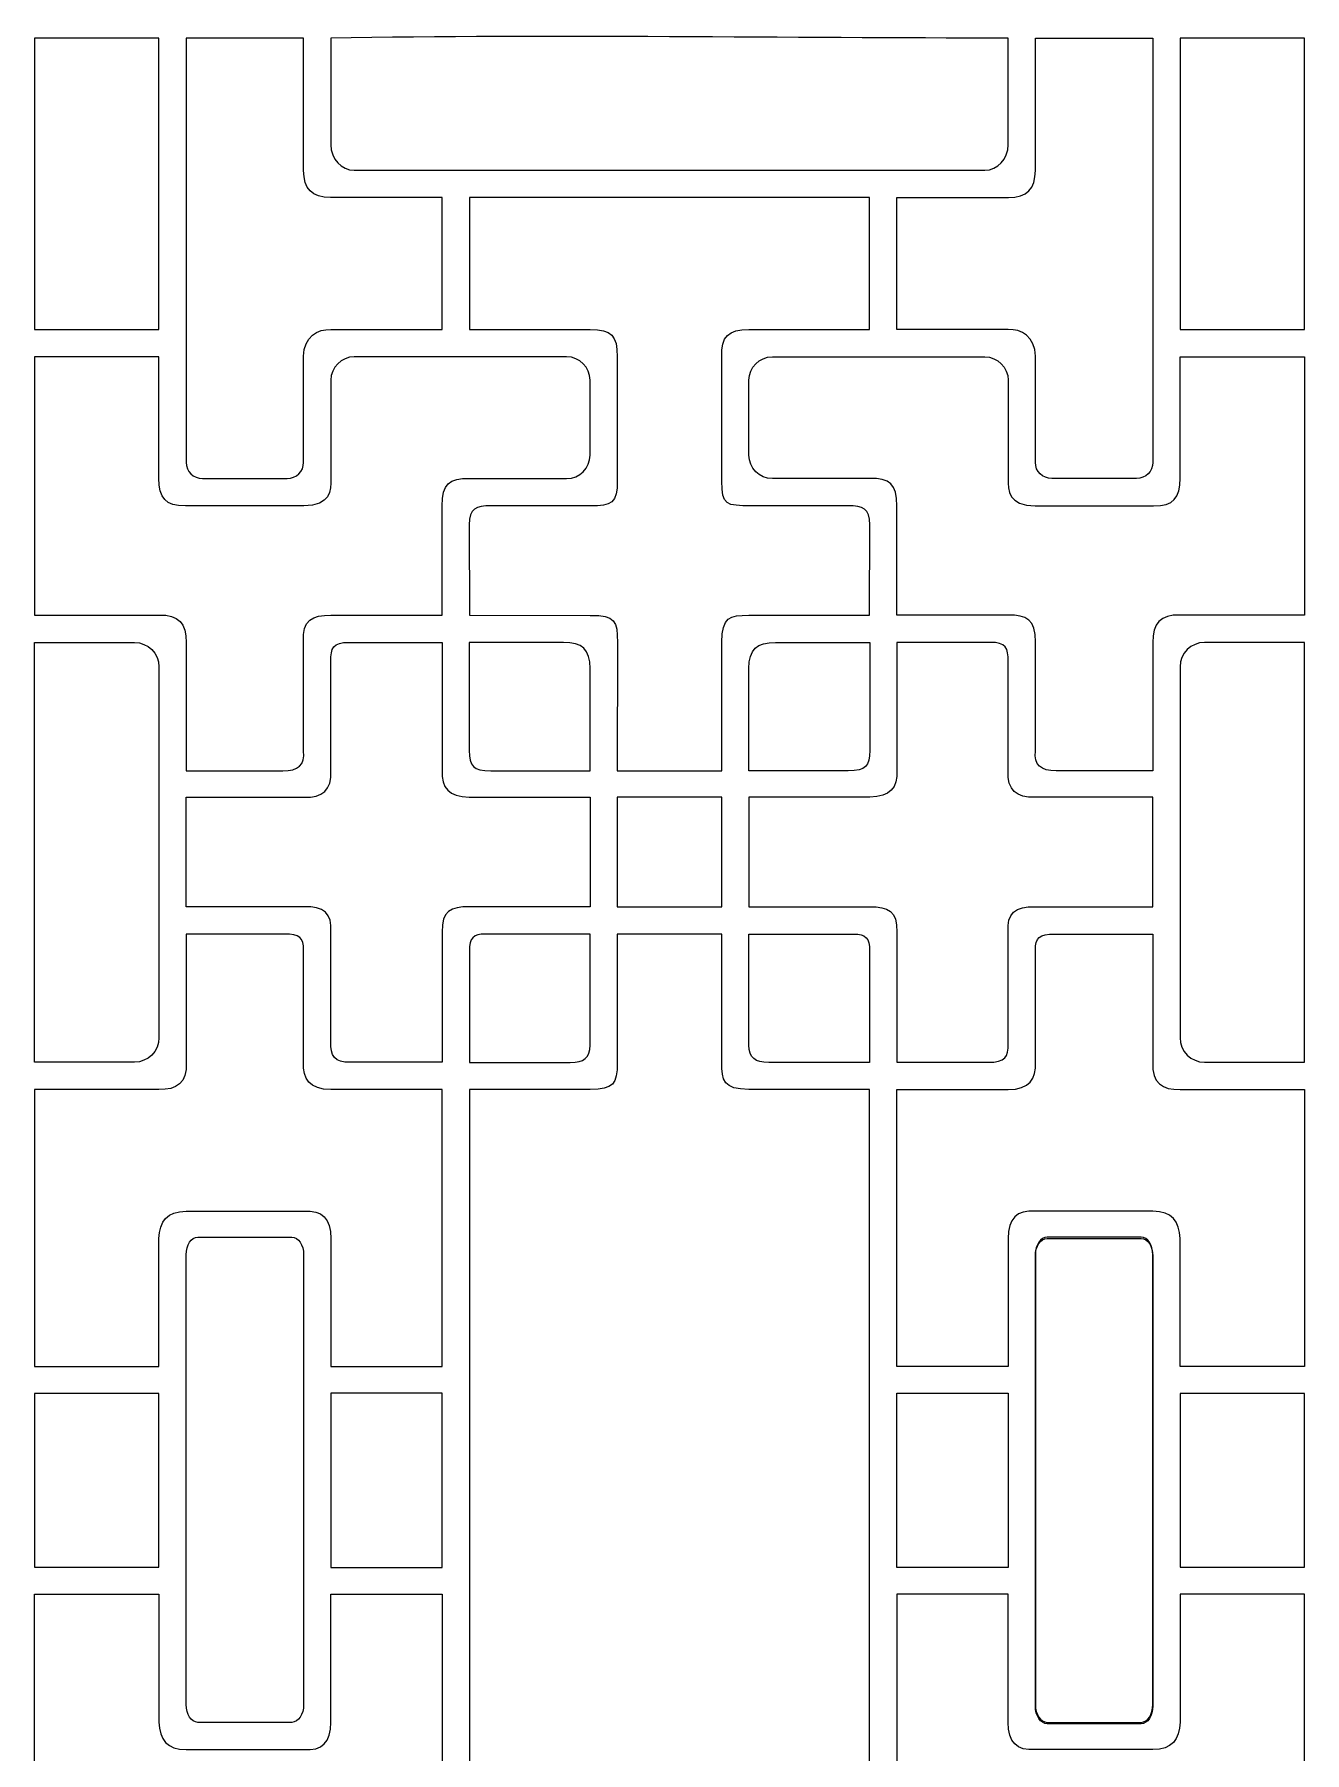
# Model space of a CAD drawing. Header units: centimetres. Extents: x -93 to 93, y -96 to 96.
# Drawn here: x -92.9 to -8.7, y -18 to 95.7 of the extents above; entities that cross this region are included whole.
import ezdxf

# ---------------------------------------------------------------- set-up
doc = ezdxf.new("R2010")
doc.units = ezdxf.units.CM
doc.header["$MEASUREMENT"] = 0
doc.layers.add('layer 1', color=7, linetype='Continuous')

msp = doc.modelspace()

# ---------------------------------------------------------------- linework, layer by layer
at = {"layer": 'layer 1', "color": 177}
for points in [[(-92.86038, 76.17554), (-84.61698, 76.17554), (-84.61698, 95.47286), (-92.86038, 95.47286), (-92.86038, 76.17554)], [(-16.98306, 76.17555), (-8.73966, 76.17555), (-8.73966, 95.47287), (-16.98306, 95.47287), (-16.98306, 76.17555)], [(-54.25667, 37.9633), (-47.33843, 37.9633), (-47.33843, 45.2288), (-54.25667, 45.2288), (-54.25667, 37.9633)]]:
    msp.add_lwpolyline(points, close=True, dxfattribs=at)
for points, knots in [([(-28.36934, 95.46771), (-28.36934, 95.46771), (-28.36934, 88.40416), (-28.36934, 88.40416), (-28.36934, 88.40416), (-28.36934, 87.47881), (-29.06584, 86.72171), (-29.91711, 86.72171), (-29.91711, 86.72171), (-29.91711, 86.72171), (-71.68294, 86.72171), (-71.68294, 86.72171), (-71.68294, 86.72171), (-72.53419, 86.72171), (-73.23071, 87.4788), (-73.23071, 88.40416), (-73.23071, 88.40416), (-73.23071, 88.40416), (-73.2307, 95.46949), (-73.2307, 95.46949), (-73.2307, 95.46949), (-58.81218, 95.71808), (-42.79323, 95.46771), (-28.36934, 95.46771)], [0, 0, 0, 0, 0.142857143, 0.142857143, 0.142857143, 0.142857143, 0.285714286, 0.285714286, 0.285714286, 0.285714286, 0.428571429, 0.428571429, 0.428571429, 0.428571429, 0.571428571, 0.571428571, 0.571428571, 0.571428571, 0.714285714, 0.714285714, 0.714285714, 0.714285714, 1, 1, 1, 1]), ([(-82.81736, 95.4699), (-82.81736, 95.4699), (-75.03089, 95.4703), (-75.03089, 95.4703), (-75.03089, 95.4703), (-75.03089, 95.4703), (-75.03089, 86.7008), (-75.03089, 86.7008), (-75.03089, 86.7008), (-75.03162, 85.51378), (-74.48559, 84.90707), (-73.24514, 84.92132), (-73.24514, 84.92132), (-73.24514, 84.92132), (-65.85259, 84.92185), (-65.85259, 84.92185), (-65.85259, 84.92185), (-65.85259, 84.92185), (-65.85259, 76.17338), (-65.85259, 76.17338), (-65.85259, 76.17338), (-65.85259, 76.17338), (-73.23071, 76.17338), (-73.23071, 76.17338), (-73.23071, 76.17338), (-74.08964, 76.23234), (-75.03089, 75.70594), (-75.03089, 74.40864), (-75.03089, 74.40864), (-75.03089, 74.40864), (-75.03089, 67.38645), (-75.03089, 67.38645), (-75.03089, 67.38645), (-75.03089, 66.79551), (-75.5176, 66.31202), (-76.11248, 66.31202), (-76.11248, 66.31202), (-76.11248, 66.31202), (-81.73541, 66.31202), (-81.73541, 66.31202), (-81.73541, 66.31202), (-82.33028, 66.31202), (-82.817, 66.79551), (-82.817, 67.38645), (-82.817, 67.38645), (-82.817, 67.38645), (-82.81736, 95.4699), (-82.81736, 95.4699)], [0, 0, 0, 0, 0.076923077, 0.076923077, 0.076923077, 0.076923077, 0.153846154, 0.153846154, 0.153846154, 0.153846154, 0.230769231, 0.230769231, 0.230769231, 0.230769231, 0.307692308, 0.307692308, 0.307692308, 0.307692308, 0.384615385, 0.384615385, 0.384615385, 0.384615385, 0.461538462, 0.461538462, 0.461538462, 0.461538462, 0.538461538, 0.538461538, 0.538461538, 0.538461538, 0.615384615, 0.615384615, 0.615384615, 0.615384615, 0.692307692, 0.692307692, 0.692307692, 0.692307692, 0.769230769, 0.769230769, 0.769230769, 0.769230769, 0.846153846, 0.846153846, 0.846153846, 0.846153846, 1, 1, 1, 1]), ([(-18.78268, 95.46991), (-18.78268, 95.46991), (-26.56915, 95.47031), (-26.56915, 95.47031), (-26.56915, 95.47031), (-26.56915, 95.47031), (-26.56915, 86.70081), (-26.56915, 86.70081), (-26.56915, 86.70081), (-26.56842, 85.51379), (-27.11445, 84.90708), (-28.3549, 84.92133), (-28.3549, 84.92133), (-28.3549, 84.92133), (-35.74745, 84.92186), (-35.74745, 84.92186), (-35.74745, 84.92186), (-35.74745, 84.92186), (-35.74745, 76.17339), (-35.74745, 76.17339), (-35.74745, 76.17339), (-35.74745, 76.17339), (-28.36933, 76.17339), (-28.36933, 76.17339), (-28.36933, 76.17339), (-27.5104, 76.23235), (-26.56915, 75.70595), (-26.56915, 74.40865), (-26.56915, 74.40865), (-26.56915, 74.40865), (-26.56915, 67.38646), (-26.56915, 67.38646), (-26.56915, 67.38646), (-26.56915, 66.79552), (-26.08244, 66.31203), (-25.48756, 66.31203), (-25.48756, 66.31203), (-25.48756, 66.31203), (-19.86463, 66.31203), (-19.86463, 66.31203), (-19.86463, 66.31203), (-19.26976, 66.31203), (-18.78304, 66.79552), (-18.78304, 67.38646), (-18.78304, 67.38646), (-18.78304, 67.38646), (-18.78268, 95.46991), (-18.78268, 95.46991)], [0, 0, 0, 0, 0.076923077, 0.076923077, 0.076923077, 0.076923077, 0.153846154, 0.153846154, 0.153846154, 0.153846154, 0.230769231, 0.230769231, 0.230769231, 0.230769231, 0.307692308, 0.307692308, 0.307692308, 0.307692308, 0.384615385, 0.384615385, 0.384615385, 0.384615385, 0.461538462, 0.461538462, 0.461538462, 0.461538462, 0.538461538, 0.538461538, 0.538461538, 0.538461538, 0.615384615, 0.615384615, 0.615384615, 0.615384615, 0.692307692, 0.692307692, 0.692307692, 0.692307692, 0.769230769, 0.769230769, 0.769230769, 0.769230769, 0.846153846, 0.846153846, 0.846153846, 0.846153846, 1, 1, 1, 1]), ([(-45.35239, 64.51183), (-45.35239, 64.51183), (-38.96621, 64.51018), (-38.96621, 64.51018), (-38.96621, 64.51018), (-38.00235, 64.53446), (-37.53756, 64.33049), (-37.54195, 63.25117), (-37.54195, 63.25117), (-37.54195, 63.25117), (-37.5478, 57.26911), (-37.5478, 57.26911), (-37.5478, 57.26911), (-37.5478, 57.26911), (-45.54925, 57.2685), (-45.54925, 57.2685), (-45.54925, 57.2685), (-46.79734, 57.27243), (-47.33599, 57.13363), (-47.33855, 55.49104), (-47.33855, 55.49104), (-47.33855, 55.49104), (-47.33855, 46.97557), (-47.33855, 46.97557), (-47.33855, 46.97557), (-47.33855, 46.97557), (-54.25736, 46.97557), (-54.25736, 46.97557), (-54.25736, 46.97557), (-54.25736, 46.97557), (-54.25009, 55.45993), (-54.25009, 55.45993), (-54.25009, 55.45993), (-54.25991, 56.86365), (-54.3689, 57.29009), (-56.04511, 57.25711), (-56.04511, 57.25711), (-56.04511, 57.25711), (-64.05224, 57.2691), (-64.05224, 57.2691), (-64.05224, 57.2691), (-64.05224, 57.2691), (-64.05809, 63.25116), (-64.05809, 63.25116), (-64.05809, 63.25116), (-64.06248, 64.33048), (-63.59769, 64.53445), (-62.63383, 64.51017), (-62.63383, 64.51017), (-62.63383, 64.51017), (-56.05774, 64.51107), (-56.05774, 64.51107), (-56.05774, 64.51107), (-54.64452, 64.49435), (-54.22721, 64.69569), (-54.25736, 66.19104), (-54.25736, 66.19104), (-54.25736, 66.19104), (-54.25736, 74.37728), (-54.25736, 74.37728), (-54.25736, 74.37728), (-54.26184, 75.78565), (-54.64008, 76.17077), (-56.05776, 76.17553), (-56.05776, 76.17553), (-56.05776, 76.17553), (-64.05074, 76.17553), (-64.05074, 76.17553), (-64.05074, 76.17553), (-64.05074, 76.17553), (-64.05074, 84.92148), (-64.05074, 84.92148), (-64.05074, 84.92148), (-64.05074, 84.92148), (-37.5493, 84.92149), (-37.5493, 84.92149), (-37.5493, 84.92149), (-37.5493, 84.92149), (-37.5493, 76.17554), (-37.5493, 76.17554), (-37.5493, 76.17554), (-37.5493, 76.17554), (-45.54071, 76.17565), (-45.54071, 76.17565), (-45.54071, 76.17565), (-46.91196, 76.20482), (-47.3744, 75.70328), (-47.33894, 74.37567), (-47.33894, 74.37567), (-47.33894, 74.37567), (-47.33894, 66.13968), (-47.33894, 66.13968), (-47.33894, 66.13968), (-47.30079, 64.5262), (-47.09341, 64.52347), (-45.35239, 64.51183)], [0, 0, 0, 0, 0.04, 0.04, 0.04, 0.04, 0.08, 0.08, 0.08, 0.08, 0.12, 0.12, 0.12, 0.12, 0.16, 0.16, 0.16, 0.16, 0.2, 0.2, 0.2, 0.2, 0.24, 0.24, 0.24, 0.24, 0.28, 0.28, 0.28, 0.28, 0.32, 0.32, 0.32, 0.32, 0.36, 0.36, 0.36, 0.36, 0.4, 0.4, 0.4, 0.4, 0.44, 0.44, 0.44, 0.44, 0.48, 0.48, 0.48, 0.48, 0.52, 0.52, 0.52, 0.52, 0.56, 0.56, 0.56, 0.56, 0.6, 0.6, 0.6, 0.6, 0.64, 0.64, 0.64, 0.64, 0.68, 0.68, 0.68, 0.68, 0.72, 0.72, 0.72, 0.72, 0.76, 0.76, 0.76, 0.76, 0.8, 0.8, 0.8, 0.8, 0.84, 0.84, 0.84, 0.84, 0.88, 0.88, 0.88, 0.88, 0.92, 0.92, 0.92, 0.92, 1, 1, 1, 1]), ([(-73.2323, 57.26949), (-74.43608, 57.2959), (-75.15974, 56.94423), (-75.03089, 55.50816), (-75.03089, 55.50816), (-75.03089, 55.50816), (-75.03089, 48.2664), (-75.03089, 48.2664), (-75.03089, 48.2664), (-74.94211, 47.38045), (-75.40115, 46.95103), (-76.40806, 46.97812), (-76.40806, 46.97812), (-76.40806, 46.97812), (-82.817, 46.97812), (-82.817, 46.97812), (-82.817, 46.97812), (-82.817, 46.97812), (-82.817, 55.47097), (-82.817, 55.47097), (-82.817, 55.47097), (-82.75076, 56.70606), (-83.36648, 57.33552), (-84.59569, 57.26945), (-84.59569, 57.26945), (-84.59569, 57.26945), (-92.868, 57.26922), (-92.868, 57.26922), (-92.868, 57.26922), (-92.868, 57.26922), (-92.868, 74.37352), (-92.868, 74.37352), (-92.868, 74.37352), (-92.868, 74.37352), (-84.61704, 74.37352), (-84.61704, 74.37352), (-84.61704, 74.37352), (-84.61704, 74.37352), (-84.61729, 66.33107), (-84.61729, 66.33107), (-84.61729, 66.33107), (-84.61623, 65.04622), (-84.18574, 64.47796), (-82.85077, 64.5128), (-82.85077, 64.5128), (-82.85077, 64.5128), (-75.02912, 64.51001), (-75.02912, 64.51001), (-75.02912, 64.51001), (-73.23784, 64.53932), (-73.23065, 65.48082), (-73.23065, 66.33774), (-73.23065, 66.33774), (-73.23065, 66.33774), (-73.23065, 72.82301), (-73.23065, 72.82301), (-73.23065, 72.82301), (-73.23065, 73.67579), (-72.53057, 74.37352), (-71.67491, 74.37352), (-71.67491, 74.37352), (-71.67491, 74.37352), (-57.61268, 74.37352), (-57.61268, 74.37352), (-57.61268, 74.37352), (-56.75701, 74.37352), (-56.05693, 73.67579), (-56.05693, 72.82301), (-56.05693, 72.82301), (-56.05693, 72.82301), (-56.05693, 67.86142), (-56.05693, 67.86142), (-56.05693, 67.86142), (-56.05693, 67.00865), (-56.75702, 66.31091), (-57.61268, 66.31091), (-57.61268, 66.31091), (-57.61268, 66.31091), (-64.05455, 66.31091), (-64.05455, 66.31091), (-64.05455, 66.31091), (-65.36018, 66.37437), (-65.89255, 65.93995), (-65.85279, 64.51109), (-65.85279, 64.51109), (-65.85279, 64.51109), (-65.85279, 57.26949), (-65.85279, 57.26949), (-65.85279, 57.26949), (-65.85279, 57.26949), (-73.2323, 57.26949), (-73.2323, 57.26949)], [0, 0, 0, 0, 0.041666667, 0.041666667, 0.041666667, 0.041666667, 0.083333333, 0.083333333, 0.083333333, 0.083333333, 0.125, 0.125, 0.125, 0.125, 0.166666667, 0.166666667, 0.166666667, 0.166666667, 0.208333333, 0.208333333, 0.208333333, 0.208333333, 0.25, 0.25, 0.25, 0.25, 0.291666667, 0.291666667, 0.291666667, 0.291666667, 0.333333333, 0.333333333, 0.333333333, 0.333333333, 0.375, 0.375, 0.375, 0.375, 0.416666667, 0.416666667, 0.416666667, 0.416666667, 0.458333333, 0.458333333, 0.458333333, 0.458333333, 0.5, 0.5, 0.5, 0.5, 0.541666667, 0.541666667, 0.541666667, 0.541666667, 0.583333333, 0.583333333, 0.583333333, 0.583333333, 0.625, 0.625, 0.625, 0.625, 0.666666667, 0.666666667, 0.666666667, 0.666666667, 0.708333333, 0.708333333, 0.708333333, 0.708333333, 0.75, 0.75, 0.75, 0.75, 0.791666667, 0.791666667, 0.791666667, 0.791666667, 0.833333333, 0.833333333, 0.833333333, 0.833333333, 0.875, 0.875, 0.875, 0.875, 0.916666667, 0.916666667, 0.916666667, 0.916666667, 1, 1, 1, 1]), ([(-28.36774, 57.2695), (-27.16396, 57.30447), (-26.5259, 56.96136), (-26.56915, 55.50817), (-26.56915, 55.50817), (-26.56915, 55.50817), (-26.56915, 48.26641), (-26.56915, 48.26641), (-26.56915, 48.26641), (-26.65793, 47.38046), (-26.19889, 46.95104), (-25.19198, 46.97813), (-25.19198, 46.97813), (-25.19198, 46.97813), (-18.78304, 46.97813), (-18.78304, 46.97813), (-18.78304, 46.97813), (-18.78304, 46.97813), (-18.78304, 55.47098), (-18.78304, 55.47098), (-18.78304, 55.47098), (-18.84928, 56.70607), (-18.23356, 57.33553), (-17.00435, 57.26946), (-17.00435, 57.26946), (-17.00435, 57.26946), (-8.73204, 57.26923), (-8.73204, 57.26923), (-8.73204, 57.26923), (-8.73204, 57.26923), (-8.73204, 74.37353), (-8.73204, 74.37353), (-8.73204, 74.37353), (-8.73204, 74.37353), (-16.983, 74.37353), (-16.983, 74.37353), (-16.983, 74.37353), (-16.983, 74.37353), (-16.98275, 66.33108), (-16.98275, 66.33108), (-16.98275, 66.33108), (-16.98381, 65.04623), (-17.4143, 64.47797), (-18.74927, 64.51281), (-18.74927, 64.51281), (-18.74927, 64.51281), (-26.57092, 64.51002), (-26.57092, 64.51002), (-26.57092, 64.51002), (-28.3622, 64.53933), (-28.36939, 65.48083), (-28.36939, 66.33775), (-28.36939, 66.33775), (-28.36939, 66.33775), (-28.36939, 72.82302), (-28.36939, 72.82302), (-28.36939, 72.82302), (-28.36939, 73.6758), (-29.06947, 74.37353), (-29.92513, 74.37353), (-29.92513, 74.37353), (-29.92513, 74.37353), (-43.98736, 74.37353), (-43.98736, 74.37353), (-43.98736, 74.37353), (-44.84303, 74.37353), (-45.54311, 73.6758), (-45.54311, 72.82302), (-45.54311, 72.82302), (-45.54311, 72.82302), (-45.54311, 67.86143), (-45.54311, 67.86143), (-45.54311, 67.86143), (-45.54311, 67.00866), (-44.84302, 66.31092), (-43.98736, 66.31092), (-43.98736, 66.31092), (-43.98736, 66.31092), (-37.54549, 66.31092), (-37.54549, 66.31092), (-37.54549, 66.31092), (-36.23986, 66.37438), (-35.70749, 65.93996), (-35.74725, 64.5111), (-35.74725, 64.5111), (-35.74725, 64.5111), (-35.74725, 57.2695), (-35.74725, 57.2695), (-35.74725, 57.2695), (-35.74725, 57.2695), (-28.36774, 57.2695), (-28.36774, 57.2695)], [0, 0, 0, 0, 0.041666667, 0.041666667, 0.041666667, 0.041666667, 0.083333333, 0.083333333, 0.083333333, 0.083333333, 0.125, 0.125, 0.125, 0.125, 0.166666667, 0.166666667, 0.166666667, 0.166666667, 0.208333333, 0.208333333, 0.208333333, 0.208333333, 0.25, 0.25, 0.25, 0.25, 0.291666667, 0.291666667, 0.291666667, 0.291666667, 0.333333333, 0.333333333, 0.333333333, 0.333333333, 0.375, 0.375, 0.375, 0.375, 0.416666667, 0.416666667, 0.416666667, 0.416666667, 0.458333333, 0.458333333, 0.458333333, 0.458333333, 0.5, 0.5, 0.5, 0.5, 0.541666667, 0.541666667, 0.541666667, 0.541666667, 0.583333333, 0.583333333, 0.583333333, 0.583333333, 0.625, 0.625, 0.625, 0.625, 0.666666667, 0.666666667, 0.666666667, 0.666666667, 0.708333333, 0.708333333, 0.708333333, 0.708333333, 0.75, 0.75, 0.75, 0.75, 0.791666667, 0.791666667, 0.791666667, 0.791666667, 0.833333333, 0.833333333, 0.833333333, 0.833333333, 0.875, 0.875, 0.875, 0.875, 0.916666667, 0.916666667, 0.916666667, 0.916666667, 1, 1, 1, 1]), ([(-92.86745, 27.67853), (-92.86745, 27.67853), (-86.23286, 27.67891), (-86.23286, 27.67891), (-86.23286, 27.67891), (-85.34394, 27.67891), (-84.61665, 28.40898), (-84.61665, 29.3013), (-84.61665, 29.3013), (-84.61665, 29.3013), (-84.61665, 53.84677), (-84.61665, 53.84677), (-84.61665, 53.84677), (-84.61665, 54.73909), (-85.34395, 55.46935), (-86.23286, 55.46916), (-86.23286, 55.46916), (-86.23286, 55.46916), (-92.86745, 55.4677), (-92.86745, 55.4677), (-92.86745, 55.4677), (-92.86745, 55.4677), (-92.86745, 27.67853), (-92.86745, 27.67853)], [0, 0, 0, 0, 0.142857143, 0.142857143, 0.142857143, 0.142857143, 0.285714286, 0.285714286, 0.285714286, 0.285714286, 0.428571429, 0.428571429, 0.428571429, 0.428571429, 0.571428571, 0.571428571, 0.571428571, 0.571428571, 0.714285714, 0.714285714, 0.714285714, 0.714285714, 1, 1, 1, 1]), ([(-75.02133, 45.22838), (-75.02133, 45.22838), (-82.817, 45.22895), (-82.817, 45.22895), (-82.817, 45.22895), (-82.817, 45.22895), (-82.817, 37.96608), (-82.817, 37.96608), (-82.817, 37.96608), (-82.817, 37.96608), (-75.02874, 37.96444), (-75.02874, 37.96444), (-75.02874, 37.96444), (-73.69031, 38.01306), (-73.14298, 37.53452), (-73.2284, 36.29342), (-73.2284, 36.29342), (-73.2284, 36.29342), (-73.2284, 29.07488), (-73.2284, 29.07488), (-73.2284, 29.07488), (-73.27249, 28.06208), (-72.97133, 27.6656), (-71.93974, 27.68), (-71.93974, 27.68), (-71.93974, 27.68), (-65.85259, 27.67999), (-65.85259, 27.67999), (-65.85259, 27.67999), (-65.85259, 27.67999), (-65.85259, 36.29826), (-65.85259, 36.29826), (-65.85259, 36.29826), (-65.89993, 37.69686), (-65.28457, 37.97995), (-64.05357, 37.96609), (-64.05357, 37.96609), (-64.05357, 37.96609), (-56.05773, 37.9633), (-56.05773, 37.9633), (-56.05773, 37.9633), (-56.05773, 37.9633), (-56.06094, 45.22895), (-56.06094, 45.22895), (-56.06094, 45.22895), (-56.06094, 45.22895), (-64.06454, 45.22837), (-64.06454, 45.22837), (-64.06454, 45.22837), (-65.41244, 45.22809), (-65.92, 45.87839), (-65.85259, 46.97384), (-65.85259, 46.97384), (-65.85259, 46.97384), (-65.85259, 55.46916), (-65.85259, 55.46916), (-65.85259, 55.46916), (-65.85259, 55.46916), (-72.04246, 55.46916), (-72.04246, 55.46916), (-72.04246, 55.46916), (-73.04912, 55.48986), (-73.25821, 55.08854), (-73.2284, 54.20704), (-73.2284, 54.20704), (-73.2284, 54.20704), (-73.2284, 46.95672), (-73.2284, 46.95672), (-73.2284, 46.95672), (-73.16531, 45.71986), (-73.78327, 45.16408), (-75.02133, 45.22838)], [0, 0, 0, 0, 0.052631579, 0.052631579, 0.052631579, 0.052631579, 0.105263158, 0.105263158, 0.105263158, 0.105263158, 0.157894737, 0.157894737, 0.157894737, 0.157894737, 0.210526316, 0.210526316, 0.210526316, 0.210526316, 0.263157895, 0.263157895, 0.263157895, 0.263157895, 0.315789474, 0.315789474, 0.315789474, 0.315789474, 0.368421053, 0.368421053, 0.368421053, 0.368421053, 0.421052632, 0.421052632, 0.421052632, 0.421052632, 0.473684211, 0.473684211, 0.473684211, 0.473684211, 0.526315789, 0.526315789, 0.526315789, 0.526315789, 0.578947368, 0.578947368, 0.578947368, 0.578947368, 0.631578947, 0.631578947, 0.631578947, 0.631578947, 0.684210526, 0.684210526, 0.684210526, 0.684210526, 0.736842105, 0.736842105, 0.736842105, 0.736842105, 0.789473684, 0.789473684, 0.789473684, 0.789473684, 0.842105263, 0.842105263, 0.842105263, 0.842105263, 0.894736842, 0.894736842, 0.894736842, 0.894736842, 1, 1, 1, 1]), ([(-64.06608, 55.46902), (-64.06608, 55.46902), (-57.82958, 55.4684), (-57.82958, 55.4684), (-57.82958, 55.4684), (-56.59588, 55.4731), (-56.05738, 54.99988), (-56.05773, 53.7448), (-56.05773, 53.7448), (-56.05773, 53.7448), (-56.05773, 46.97589), (-56.05773, 46.97589), (-56.05773, 46.97589), (-56.05773, 46.97589), (-62.62647, 46.97589), (-62.62647, 46.97589), (-62.62647, 46.97589), (-63.82269, 46.98092), (-64.05445, 47.27984), (-64.06653, 48.30921), (-64.06653, 48.30921), (-64.06653, 48.30921), (-64.06608, 55.46902), (-64.06608, 55.46902)], [0, 0, 0, 0, 0.142857143, 0.142857143, 0.142857143, 0.142857143, 0.285714286, 0.285714286, 0.285714286, 0.285714286, 0.428571429, 0.428571429, 0.428571429, 0.428571429, 0.571428571, 0.571428571, 0.571428571, 0.571428571, 0.714285714, 0.714285714, 0.714285714, 0.714285714, 1, 1, 1, 1]), ([(-37.53396, 55.46903), (-37.53396, 55.46903), (-43.77046, 55.46841), (-43.77046, 55.46841), (-43.77046, 55.46841), (-45.00416, 55.47311), (-45.54266, 54.99989), (-45.54231, 53.74481), (-45.54231, 53.74481), (-45.54231, 53.74481), (-45.54231, 46.9759), (-45.54231, 46.9759), (-45.54231, 46.9759), (-45.54231, 46.9759), (-38.97357, 46.9759), (-38.97357, 46.9759), (-38.97357, 46.9759), (-37.77735, 46.98093), (-37.54559, 47.27985), (-37.53351, 48.30922), (-37.53351, 48.30922), (-37.53351, 48.30922), (-37.53396, 55.46903), (-37.53396, 55.46903)], [0, 0, 0, 0, 0.142857143, 0.142857143, 0.142857143, 0.142857143, 0.285714286, 0.285714286, 0.285714286, 0.285714286, 0.428571429, 0.428571429, 0.428571429, 0.428571429, 0.571428571, 0.571428571, 0.571428571, 0.571428571, 0.714285714, 0.714285714, 0.714285714, 0.714285714, 1, 1, 1, 1]), ([(-26.57871, 45.22839), (-26.57871, 45.22839), (-18.78304, 45.22896), (-18.78304, 45.22896), (-18.78304, 45.22896), (-18.78304, 45.22896), (-18.78304, 37.96609), (-18.78304, 37.96609), (-18.78304, 37.96609), (-18.78304, 37.96609), (-26.5713, 37.96445), (-26.5713, 37.96445), (-26.5713, 37.96445), (-27.90973, 38.01307), (-28.45706, 37.53453), (-28.37164, 36.29343), (-28.37164, 36.29343), (-28.37164, 36.29343), (-28.37164, 28.9208), (-28.37164, 28.9208), (-28.37164, 28.9208), (-28.35805, 28.02784), (-28.5456, 27.66846), (-29.7047, 27.68), (-29.7047, 27.68), (-29.7047, 27.68), (-35.74745, 27.68), (-35.74745, 27.68), (-35.74745, 27.68), (-35.74745, 27.68), (-35.74745, 36.29827), (-35.74745, 36.29827), (-35.74745, 36.29827), (-35.70011, 37.69687), (-36.31547, 37.97996), (-37.54647, 37.9661), (-37.54647, 37.9661), (-37.54647, 37.9661), (-45.54231, 37.96331), (-45.54231, 37.96331), (-45.54231, 37.96331), (-45.54231, 37.96331), (-45.5391, 45.22896), (-45.5391, 45.22896), (-45.5391, 45.22896), (-45.5391, 45.22896), (-37.5355, 45.22838), (-37.5355, 45.22838), (-37.5355, 45.22838), (-36.1876, 45.2281), (-35.68004, 45.8784), (-35.74745, 46.97385), (-35.74745, 46.97385), (-35.74745, 46.97385), (-35.74745, 55.46917), (-35.74745, 55.46917), (-35.74745, 55.46917), (-35.74745, 55.46917), (-29.55758, 55.46917), (-29.55758, 55.46917), (-29.55758, 55.46917), (-28.55092, 55.48987), (-28.34183, 55.08855), (-28.37164, 54.20705), (-28.37164, 54.20705), (-28.37164, 54.20705), (-28.37164, 46.95673), (-28.37164, 46.95673), (-28.37164, 46.95673), (-28.43473, 45.71987), (-27.81677, 45.16409), (-26.57871, 45.22839)], [0, 0, 0, 0, 0.052631579, 0.052631579, 0.052631579, 0.052631579, 0.105263158, 0.105263158, 0.105263158, 0.105263158, 0.157894737, 0.157894737, 0.157894737, 0.157894737, 0.210526316, 0.210526316, 0.210526316, 0.210526316, 0.263157895, 0.263157895, 0.263157895, 0.263157895, 0.315789474, 0.315789474, 0.315789474, 0.315789474, 0.368421053, 0.368421053, 0.368421053, 0.368421053, 0.421052632, 0.421052632, 0.421052632, 0.421052632, 0.473684211, 0.473684211, 0.473684211, 0.473684211, 0.526315789, 0.526315789, 0.526315789, 0.526315789, 0.578947368, 0.578947368, 0.578947368, 0.578947368, 0.631578947, 0.631578947, 0.631578947, 0.631578947, 0.684210526, 0.684210526, 0.684210526, 0.684210526, 0.736842105, 0.736842105, 0.736842105, 0.736842105, 0.789473684, 0.789473684, 0.789473684, 0.789473684, 0.842105263, 0.842105263, 0.842105263, 0.842105263, 0.894736842, 0.894736842, 0.894736842, 0.894736842, 1, 1, 1, 1]), ([(-8.73259, 27.67854), (-8.73259, 27.67854), (-15.36718, 27.67892), (-15.36718, 27.67892), (-15.36718, 27.67892), (-16.2561, 27.67892), (-16.98339, 28.40899), (-16.98339, 29.30131), (-16.98339, 29.30131), (-16.98339, 29.30131), (-16.98339, 53.84678), (-16.98339, 53.84678), (-16.98339, 53.84678), (-16.98339, 54.7391), (-16.25609, 55.46936), (-15.36718, 55.46917), (-15.36718, 55.46917), (-15.36718, 55.46917), (-8.73259, 55.46771), (-8.73259, 55.46771), (-8.73259, 55.46771), (-8.73259, 55.46771), (-8.73259, 27.67854), (-8.73259, 27.67854)], [0, 0, 0, 0, 0.142857143, 0.142857143, 0.142857143, 0.142857143, 0.285714286, 0.285714286, 0.285714286, 0.285714286, 0.428571429, 0.428571429, 0.428571429, 0.428571429, 0.571428571, 0.571428571, 0.571428571, 0.571428571, 0.714285714, 0.714285714, 0.714285714, 0.714285714, 1, 1, 1, 1]), ([(-82.817, 27.67601), (-82.817, 27.67601), (-82.817, 36.16291), (-82.817, 36.16291), (-82.817, 36.16291), (-82.817, 36.16291), (-76.2957, 36.16398), (-76.2957, 36.16398), (-76.2957, 36.16398), (-75.32887, 36.17503), (-75.00226, 35.89462), (-75.03122, 35.11824), (-75.03122, 35.11824), (-75.03122, 35.11824), (-75.03122, 27.6796), (-75.03122, 27.6796), (-75.03122, 27.6796), (-75.09648, 26.57242), (-74.63666, 25.86727), (-73.24086, 25.8787), (-73.24086, 25.8787), (-73.24086, 25.8787), (-65.85242, 25.87965), (-65.85242, 25.87965), (-65.85242, 25.87965), (-65.85242, 25.87965), (-65.85242, 7.54132), (-65.85242, 7.54132), (-65.85242, 7.54132), (-65.85242, 7.54132), (-73.2284, 7.54132), (-73.2284, 7.54132), (-73.2284, 7.54132), (-73.2284, 7.54132), (-73.2284, 16.02123), (-73.2284, 16.02123), (-73.2284, 16.02123), (-73.21258, 17.32667), (-73.81306, 17.92449), (-75.02989, 17.81465), (-75.02989, 17.81465), (-75.02989, 17.81465), (-82.8195, 17.81244), (-82.8195, 17.81244), (-82.8195, 17.81244), (-84.06244, 17.82899), (-84.58401, 17.15142), (-84.6171, 16.00376), (-84.6171, 16.00376), (-84.6171, 16.00376), (-84.6171, 7.54224), (-84.6171, 7.54224), (-84.6171, 7.54224), (-84.6171, 7.54224), (-92.86794, 7.54224), (-92.86794, 7.54224), (-92.86794, 7.54224), (-92.86794, 7.54224), (-92.86794, 25.87965), (-92.86794, 25.87965), (-92.86794, 25.87965), (-92.86794, 25.87965), (-84.6171, 25.87965), (-84.6171, 25.87965), (-84.6171, 25.87965), (-83.44811, 25.8371), (-82.73039, 26.30319), (-82.817, 27.67601)], [0, 0, 0, 0, 0.055555556, 0.055555556, 0.055555556, 0.055555556, 0.111111111, 0.111111111, 0.111111111, 0.111111111, 0.166666667, 0.166666667, 0.166666667, 0.166666667, 0.222222222, 0.222222222, 0.222222222, 0.222222222, 0.277777778, 0.277777778, 0.277777778, 0.277777778, 0.333333333, 0.333333333, 0.333333333, 0.333333333, 0.388888889, 0.388888889, 0.388888889, 0.388888889, 0.444444444, 0.444444444, 0.444444444, 0.444444444, 0.5, 0.5, 0.5, 0.5, 0.555555556, 0.555555556, 0.555555556, 0.555555556, 0.611111111, 0.611111111, 0.611111111, 0.611111111, 0.666666667, 0.666666667, 0.666666667, 0.666666667, 0.722222222, 0.722222222, 0.722222222, 0.722222222, 0.777777778, 0.777777778, 0.777777778, 0.777777778, 0.833333333, 0.833333333, 0.833333333, 0.833333333, 0.888888889, 0.888888889, 0.888888889, 0.888888889, 1, 1, 1, 1]), ([(-63.03735, 36.16332), (-63.03735, 36.16332), (-56.05773, 36.16262), (-56.05773, 36.16262), (-56.05773, 36.16262), (-56.05773, 36.16262), (-56.05773, 28.81808), (-56.05773, 28.81808), (-56.05773, 28.81808), (-56.05595, 27.9704), (-56.47219, 27.652), (-57.37062, 27.67029), (-57.37062, 27.67029), (-57.37062, 27.67029), (-64.05278, 27.67029), (-64.05278, 27.67029), (-64.05278, 27.67029), (-64.05278, 27.67029), (-64.0523, 35.06689), (-64.0523, 35.06689), (-64.0523, 35.06689), (-64.10204, 35.86894), (-63.71809, 36.18307), (-63.03735, 36.16332)], [0, 0, 0, 0, 0.142857143, 0.142857143, 0.142857143, 0.142857143, 0.285714286, 0.285714286, 0.285714286, 0.285714286, 0.428571429, 0.428571429, 0.428571429, 0.428571429, 0.571428571, 0.571428571, 0.571428571, 0.571428571, 0.714285714, 0.714285714, 0.714285714, 0.714285714, 1, 1, 1, 1]), ([(-64.05264, 25.87848), (-64.05264, 25.87848), (-56.04382, 25.87848), (-56.04382, 25.87848), (-56.04382, 25.87848), (-54.53642, 25.8904), (-54.25277, 26.2251), (-54.25765, 27.68083), (-54.25765, 27.68083), (-54.25765, 27.68083), (-54.25765, 36.1629), (-54.25765, 36.1629), (-54.25765, 36.1629), (-54.25765, 36.1629), (-47.33754, 36.1629), (-47.33754, 36.1629), (-47.33754, 36.1629), (-47.33754, 36.1629), (-47.33817, 27.68816), (-47.33817, 27.68816), (-47.33817, 27.68816), (-47.33413, 26.45135), (-47.24006, 25.8909), (-45.5407, 25.87848), (-45.5407, 25.87848), (-45.5407, 25.87848), (-37.54994, 25.87848), (-37.54994, 25.87848), (-37.54994, 25.87848), (-37.54994, 25.87848), (-37.54994, -25.87848), (-37.54994, -25.87848), (-37.54994, -25.87848), (-37.54994, -25.87848), (-45.5407, -25.87848), (-45.5407, -25.87848), (-45.5407, -25.87848), (-47.24006, -25.8909), (-47.33413, -26.45135), (-47.33817, -27.68816), (-47.33817, -27.68816), (-47.33817, -27.68816), (-47.33754, -36.1629), (-47.33754, -36.1629), (-47.33754, -36.1629), (-47.33754, -36.1629), (-54.25765, -36.1629), (-54.25765, -36.1629), (-54.25765, -36.1629), (-54.25765, -36.1629), (-54.25765, -27.68083), (-54.25765, -27.68083), (-54.25765, -27.68083), (-54.25277, -26.2251), (-54.53642, -25.8904), (-56.04382, -25.87848), (-56.04382, -25.87848), (-56.04382, -25.87848), (-64.05264, -25.87848), (-64.05264, -25.87848), (-64.05264, -25.87848), (-64.05264, -25.87848), (-64.05264, 25.87848), (-64.05264, 25.87848)], [0, 0, 0, 0, 0.058823529, 0.058823529, 0.058823529, 0.058823529, 0.117647059, 0.117647059, 0.117647059, 0.117647059, 0.176470588, 0.176470588, 0.176470588, 0.176470588, 0.235294118, 0.235294118, 0.235294118, 0.235294118, 0.294117647, 0.294117647, 0.294117647, 0.294117647, 0.352941176, 0.352941176, 0.352941176, 0.352941176, 0.411764706, 0.411764706, 0.411764706, 0.411764706, 0.470588235, 0.470588235, 0.470588235, 0.470588235, 0.529411765, 0.529411765, 0.529411765, 0.529411765, 0.588235294, 0.588235294, 0.588235294, 0.588235294, 0.647058824, 0.647058824, 0.647058824, 0.647058824, 0.705882353, 0.705882353, 0.705882353, 0.705882353, 0.764705882, 0.764705882, 0.764705882, 0.764705882, 0.823529412, 0.823529412, 0.823529412, 0.823529412, 0.882352941, 0.882352941, 0.882352941, 0.882352941, 1, 1, 1, 1]), ([(-38.56269, 36.16333), (-38.56269, 36.16333), (-45.54231, 36.16263), (-45.54231, 36.16263), (-45.54231, 36.16263), (-45.54231, 36.16263), (-45.54231, 28.81809), (-45.54231, 28.81809), (-45.54231, 28.81809), (-45.54409, 27.97041), (-45.12785, 27.65201), (-44.22942, 27.6703), (-44.22942, 27.6703), (-44.22942, 27.6703), (-37.54726, 27.6703), (-37.54726, 27.6703), (-37.54726, 27.6703), (-37.54726, 27.6703), (-37.54774, 35.0669), (-37.54774, 35.0669), (-37.54774, 35.0669), (-37.498, 35.86895), (-37.88195, 36.18308), (-38.56269, 36.16333)], [0, 0, 0, 0, 0.142857143, 0.142857143, 0.142857143, 0.142857143, 0.285714286, 0.285714286, 0.285714286, 0.285714286, 0.428571429, 0.428571429, 0.428571429, 0.428571429, 0.571428571, 0.571428571, 0.571428571, 0.571428571, 0.714285714, 0.714285714, 0.714285714, 0.714285714, 1, 1, 1, 1]), ([(-18.78304, 27.67602), (-18.78304, 27.67602), (-18.78304, 36.16292), (-18.78304, 36.16292), (-18.78304, 36.16292), (-18.78304, 36.16292), (-25.30434, 36.16399), (-25.30434, 36.16399), (-25.30434, 36.16399), (-26.27117, 36.17504), (-26.59778, 35.89463), (-26.56882, 35.11825), (-26.56882, 35.11825), (-26.56882, 35.11825), (-26.56882, 27.67961), (-26.56882, 27.67961), (-26.56882, 27.67961), (-26.50356, 26.57243), (-26.96338, 25.86728), (-28.35918, 25.87871), (-28.35918, 25.87871), (-28.35918, 25.87871), (-35.74762, 25.87966), (-35.74762, 25.87966), (-35.74762, 25.87966), (-35.74762, 25.87966), (-35.74762, 7.54133), (-35.74762, 7.54133), (-35.74762, 7.54133), (-35.74762, 7.54133), (-28.37164, 7.54133), (-28.37164, 7.54133), (-28.37164, 7.54133), (-28.37164, 7.54133), (-28.37164, 16.02124), (-28.37164, 16.02124), (-28.37164, 16.02124), (-28.38746, 17.32668), (-27.78698, 17.9245), (-26.57015, 17.81466), (-26.57015, 17.81466), (-26.57015, 17.81466), (-18.78054, 17.81245), (-18.78054, 17.81245), (-18.78054, 17.81245), (-17.5376, 17.829), (-17.01603, 17.15143), (-16.98294, 16.00377), (-16.98294, 16.00377), (-16.98294, 16.00377), (-16.98294, 7.54225), (-16.98294, 7.54225), (-16.98294, 7.54225), (-16.98294, 7.54225), (-8.7321, 7.54225), (-8.7321, 7.54225), (-8.7321, 7.54225), (-8.7321, 7.54225), (-8.7321, 25.87966), (-8.7321, 25.87966), (-8.7321, 25.87966), (-8.7321, 25.87966), (-16.98294, 25.87966), (-16.98294, 25.87966), (-16.98294, 25.87966), (-18.15193, 25.83711), (-18.86965, 26.3032), (-18.78304, 27.67602)], [0, 0, 0, 0, 0.055555556, 0.055555556, 0.055555556, 0.055555556, 0.111111111, 0.111111111, 0.111111111, 0.111111111, 0.166666667, 0.166666667, 0.166666667, 0.166666667, 0.222222222, 0.222222222, 0.222222222, 0.222222222, 0.277777778, 0.277777778, 0.277777778, 0.277777778, 0.333333333, 0.333333333, 0.333333333, 0.333333333, 0.388888889, 0.388888889, 0.388888889, 0.388888889, 0.444444444, 0.444444444, 0.444444444, 0.444444444, 0.5, 0.5, 0.5, 0.5, 0.555555556, 0.555555556, 0.555555556, 0.555555556, 0.611111111, 0.611111111, 0.611111111, 0.611111111, 0.666666667, 0.666666667, 0.666666667, 0.666666667, 0.722222222, 0.722222222, 0.722222222, 0.722222222, 0.777777778, 0.777777778, 0.777777778, 0.777777778, 0.833333333, 0.833333333, 0.833333333, 0.833333333, 0.888888889, 0.888888889, 0.888888889, 0.888888889, 1, 1, 1, 1]), ([(-82.03936, -16.01586), (-82.03936, -16.01586), (-75.80886, -16.01586), (-75.80886, -16.01586), (-75.80886, -16.01586), (-75.38115, -16.01586), (-75.03122, -15.48755), (-75.03122, -14.84181), (-75.03122, -14.84181), (-75.03122, -14.84181), (-75.03122, 14.93255), (-75.03122, 14.93255), (-75.03122, 14.93255), (-75.03122, 15.57829), (-75.38115, 16.1066), (-75.80886, 16.1066), (-75.80886, 16.1066), (-75.80886, 16.1066), (-82.03936, 16.1066), (-82.03936, 16.1066), (-82.03936, 16.1066), (-82.46707, 16.1066), (-82.817, 15.57829), (-82.817, 14.93255), (-82.817, 14.93255), (-82.817, 14.93255), (-82.817, -14.84181), (-82.817, -14.84181), (-82.817, -14.84181), (-82.817, -15.48755), (-82.46707, -16.01586), (-82.03936, -16.01586)], [0, 0, 0, 0, 0.111111111, 0.111111111, 0.111111111, 0.111111111, 0.222222222, 0.222222222, 0.222222222, 0.222222222, 0.333333333, 0.333333333, 0.333333333, 0.333333333, 0.444444444, 0.444444444, 0.444444444, 0.444444444, 0.555555556, 0.555555556, 0.555555556, 0.555555556, 0.666666667, 0.666666667, 0.666666667, 0.666666667, 0.777777778, 0.777777778, 0.777777778, 0.777777778, 1, 1, 1, 1]), ([(-19.56068, -16.01587), (-19.56068, -16.01587), (-25.79118, -16.01587), (-25.79118, -16.01587), (-25.79118, -16.01587), (-26.21889, -16.01587), (-26.56882, -15.48756), (-26.56882, -14.84182), (-26.56882, -14.84182), (-26.56882, -14.84182), (-26.56882, 14.93254), (-26.56882, 14.93254), (-26.56882, 14.93254), (-26.56882, 15.57828), (-26.21889, 16.10659), (-25.79118, 16.10659), (-25.79118, 16.10659), (-25.79118, 16.10659), (-19.56068, 16.10659), (-19.56068, 16.10659), (-19.56068, 16.10659), (-19.13297, 16.10659), (-18.78304, 15.57828), (-18.78304, 14.93254), (-18.78304, 14.93254), (-18.78304, 14.93254), (-18.78304, -14.84182), (-18.78304, -14.84182), (-18.78304, -14.84182), (-18.78304, -15.48756), (-19.13297, -16.01587), (-19.56068, -16.01587)], [0, 0, 0, 0, 0.111111111, 0.111111111, 0.111111111, 0.111111111, 0.222222222, 0.222222222, 0.222222222, 0.222222222, 0.333333333, 0.333333333, 0.333333333, 0.333333333, 0.444444444, 0.444444444, 0.444444444, 0.444444444, 0.555555556, 0.555555556, 0.555555556, 0.555555556, 0.666666667, 0.666666667, 0.666666667, 0.666666667, 0.777777778, 0.777777778, 0.777777778, 0.777777778, 1, 1, 1, 1]), ([(-19.56068, 16.01587), (-19.56068, 16.01587), (-25.79118, 16.01587), (-25.79118, 16.01587), (-25.79118, 16.01587), (-26.21889, 16.01587), (-26.56882, 15.48756), (-26.56882, 14.84182), (-26.56882, 14.84182), (-26.56882, 14.84182), (-26.56882, -14.93254), (-26.56882, -14.93254), (-26.56882, -14.93254), (-26.56882, -15.57828), (-26.21889, -16.10659), (-25.79118, -16.10659), (-25.79118, -16.10659), (-25.79118, -16.10659), (-19.56068, -16.10659), (-19.56068, -16.10659), (-19.56068, -16.10659), (-19.13297, -16.10659), (-18.78304, -15.57828), (-18.78304, -14.93254), (-18.78304, -14.93254), (-18.78304, -14.93254), (-18.78304, 14.84182), (-18.78304, 14.84182), (-18.78304, 14.84182), (-18.78304, 15.48756), (-19.13297, 16.01587), (-19.56068, 16.01587)], [0, 0, 0, 0, 0.111111111, 0.111111111, 0.111111111, 0.111111111, 0.222222222, 0.222222222, 0.222222222, 0.222222222, 0.333333333, 0.333333333, 0.333333333, 0.333333333, 0.444444444, 0.444444444, 0.444444444, 0.444444444, 0.555555556, 0.555555556, 0.555555556, 0.555555556, 0.666666667, 0.666666667, 0.666666667, 0.666666667, 0.777777778, 0.777777778, 0.777777778, 0.777777778, 1, 1, 1, 1]), ([(-84.61698, -5.74146), (-84.61698, -5.74146), (-92.86742, -5.74146), (-92.86742, -5.74146), (-92.86742, -5.74146), (-92.86742, -5.74146), (-92.86742, 5.74146), (-92.86742, 5.74146), (-92.86742, 5.74146), (-92.86742, 5.74146), (-84.61698, 5.74146), (-84.61698, 5.74146), (-84.61698, 5.74146), (-84.61698, 5.74146), (-84.61698, -5.74146), (-84.61698, -5.74146)], [0, 0, 0, 0, 0.2, 0.2, 0.2, 0.2, 0.4, 0.4, 0.4, 0.4, 0.6, 0.6, 0.6, 0.6, 1, 1, 1, 1]), ([(-73.23071, 5.77456), (-73.23071, 5.77456), (-65.85255, 5.77456), (-65.85255, 5.77456), (-65.85255, 5.77456), (-65.85255, 5.77456), (-65.85255, -5.77456), (-65.85255, -5.77456), (-65.85255, -5.77456), (-65.85255, -5.77456), (-73.23071, -5.77456), (-73.23071, -5.77456), (-73.23071, -5.77456), (-73.23071, -5.77456), (-73.23071, 5.77456), (-73.23071, 5.77456)], [0, 0, 0, 0, 0.2, 0.2, 0.2, 0.2, 0.4, 0.4, 0.4, 0.4, 0.6, 0.6, 0.6, 0.6, 1, 1, 1, 1]), ([(-35.74749, -5.77457), (-35.74749, -5.77457), (-28.36933, -5.77457), (-28.36933, -5.77457), (-28.36933, -5.77457), (-28.36933, -5.77457), (-28.36933, 5.77457), (-28.36933, 5.77457), (-28.36933, 5.77457), (-28.36933, 5.77457), (-35.74749, 5.77457), (-35.74749, 5.77457), (-35.74749, 5.77457), (-35.74749, 5.77457), (-35.74749, -5.77457), (-35.74749, -5.77457)], [0, 0, 0, 0, 0.2, 0.2, 0.2, 0.2, 0.4, 0.4, 0.4, 0.4, 0.6, 0.6, 0.6, 0.6, 1, 1, 1, 1]), ([(-16.98306, 5.74147), (-16.98306, 5.74147), (-8.73262, 5.74147), (-8.73262, 5.74147), (-8.73262, 5.74147), (-8.73262, 5.74147), (-8.73262, -5.74147), (-8.73262, -5.74147), (-8.73262, -5.74147), (-8.73262, -5.74147), (-16.98306, -5.74147), (-16.98306, -5.74147), (-16.98306, -5.74147), (-16.98306, -5.74147), (-16.98306, 5.74147), (-16.98306, 5.74147)], [0, 0, 0, 0, 0.2, 0.2, 0.2, 0.2, 0.4, 0.4, 0.4, 0.4, 0.6, 0.6, 0.6, 0.6, 1, 1, 1, 1]), ([(-82.817, -27.67601), (-82.817, -27.67601), (-82.817, -36.16291), (-82.817, -36.16291), (-82.817, -36.16291), (-82.817, -36.16291), (-76.2957, -36.16398), (-76.2957, -36.16398), (-76.2957, -36.16398), (-75.32887, -36.17503), (-75.00226, -35.89462), (-75.03122, -35.11824), (-75.03122, -35.11824), (-75.03122, -35.11824), (-75.03122, -27.6796), (-75.03122, -27.6796), (-75.03122, -27.6796), (-75.09648, -26.57242), (-74.63666, -25.86727), (-73.24086, -25.8787), (-73.24086, -25.8787), (-73.24086, -25.8787), (-65.85242, -25.87965), (-65.85242, -25.87965), (-65.85242, -25.87965), (-65.85242, -25.87965), (-65.85242, -7.54132), (-65.85242, -7.54132), (-65.85242, -7.54132), (-65.85242, -7.54132), (-73.2284, -7.54132), (-73.2284, -7.54132), (-73.2284, -7.54132), (-73.2284, -7.54132), (-73.2284, -16.02123), (-73.2284, -16.02123), (-73.2284, -16.02123), (-73.21258, -17.32667), (-73.81306, -17.92449), (-75.02989, -17.81465), (-75.02989, -17.81465), (-75.02989, -17.81465), (-82.8195, -17.81244), (-82.8195, -17.81244), (-82.8195, -17.81244), (-84.06244, -17.82899), (-84.58401, -17.15142), (-84.6171, -16.00376), (-84.6171, -16.00376), (-84.6171, -16.00376), (-84.6171, -7.54224), (-84.6171, -7.54224), (-84.6171, -7.54224), (-84.6171, -7.54224), (-92.86794, -7.54224), (-92.86794, -7.54224), (-92.86794, -7.54224), (-92.86794, -7.54224), (-92.86794, -25.87965), (-92.86794, -25.87965), (-92.86794, -25.87965), (-92.86794, -25.87965), (-84.6171, -25.87965), (-84.6171, -25.87965), (-84.6171, -25.87965), (-83.44811, -25.8371), (-82.73039, -26.30319), (-82.817, -27.67601)], [0, 0, 0, 0, 0.055555556, 0.055555556, 0.055555556, 0.055555556, 0.111111111, 0.111111111, 0.111111111, 0.111111111, 0.166666667, 0.166666667, 0.166666667, 0.166666667, 0.222222222, 0.222222222, 0.222222222, 0.222222222, 0.277777778, 0.277777778, 0.277777778, 0.277777778, 0.333333333, 0.333333333, 0.333333333, 0.333333333, 0.388888889, 0.388888889, 0.388888889, 0.388888889, 0.444444444, 0.444444444, 0.444444444, 0.444444444, 0.5, 0.5, 0.5, 0.5, 0.555555556, 0.555555556, 0.555555556, 0.555555556, 0.611111111, 0.611111111, 0.611111111, 0.611111111, 0.666666667, 0.666666667, 0.666666667, 0.666666667, 0.722222222, 0.722222222, 0.722222222, 0.722222222, 0.777777778, 0.777777778, 0.777777778, 0.777777778, 0.833333333, 0.833333333, 0.833333333, 0.833333333, 0.888888889, 0.888888889, 0.888888889, 0.888888889, 1, 1, 1, 1]), ([(-18.78304, -27.67602), (-18.78304, -27.67602), (-18.78304, -36.16292), (-18.78304, -36.16292), (-18.78304, -36.16292), (-18.78304, -36.16292), (-25.30434, -36.16399), (-25.30434, -36.16399), (-25.30434, -36.16399), (-26.27117, -36.17504), (-26.59778, -35.89463), (-26.56882, -35.11825), (-26.56882, -35.11825), (-26.56882, -35.11825), (-26.56882, -27.67961), (-26.56882, -27.67961), (-26.56882, -27.67961), (-26.50356, -26.57243), (-26.96338, -25.86728), (-28.35918, -25.87871), (-28.35918, -25.87871), (-28.35918, -25.87871), (-35.74762, -25.87966), (-35.74762, -25.87966), (-35.74762, -25.87966), (-35.74762, -25.87966), (-35.74762, -7.54133), (-35.74762, -7.54133), (-35.74762, -7.54133), (-35.74762, -7.54133), (-28.37164, -7.54133), (-28.37164, -7.54133), (-28.37164, -7.54133), (-28.37164, -7.54133), (-28.37164, -16.02124), (-28.37164, -16.02124), (-28.37164, -16.02124), (-28.38746, -17.32668), (-27.78698, -17.9245), (-26.57015, -17.81466), (-26.57015, -17.81466), (-26.57015, -17.81466), (-18.78054, -17.81245), (-18.78054, -17.81245), (-18.78054, -17.81245), (-17.5376, -17.829), (-17.01603, -17.15143), (-16.98294, -16.00377), (-16.98294, -16.00377), (-16.98294, -16.00377), (-16.98294, -7.54225), (-16.98294, -7.54225), (-16.98294, -7.54225), (-16.98294, -7.54225), (-8.7321, -7.54225), (-8.7321, -7.54225), (-8.7321, -7.54225), (-8.7321, -7.54225), (-8.7321, -25.87966), (-8.7321, -25.87966), (-8.7321, -25.87966), (-8.7321, -25.87966), (-16.98294, -25.87966), (-16.98294, -25.87966), (-16.98294, -25.87966), (-18.15193, -25.83711), (-18.86965, -26.3032), (-18.78304, -27.67602)], [0, 0, 0, 0, 0.055555556, 0.055555556, 0.055555556, 0.055555556, 0.111111111, 0.111111111, 0.111111111, 0.111111111, 0.166666667, 0.166666667, 0.166666667, 0.166666667, 0.222222222, 0.222222222, 0.222222222, 0.222222222, 0.277777778, 0.277777778, 0.277777778, 0.277777778, 0.333333333, 0.333333333, 0.333333333, 0.333333333, 0.388888889, 0.388888889, 0.388888889, 0.388888889, 0.444444444, 0.444444444, 0.444444444, 0.444444444, 0.5, 0.5, 0.5, 0.5, 0.555555556, 0.555555556, 0.555555556, 0.555555556, 0.611111111, 0.611111111, 0.611111111, 0.611111111, 0.666666667, 0.666666667, 0.666666667, 0.666666667, 0.722222222, 0.722222222, 0.722222222, 0.722222222, 0.777777778, 0.777777778, 0.777777778, 0.777777778, 0.833333333, 0.833333333, 0.833333333, 0.833333333, 0.888888889, 0.888888889, 0.888888889, 0.888888889, 1, 1, 1, 1])]:
    msp.add_open_spline(points, degree=3, knots=knots, dxfattribs=at)

doc.saveas('drawing.dxf')
